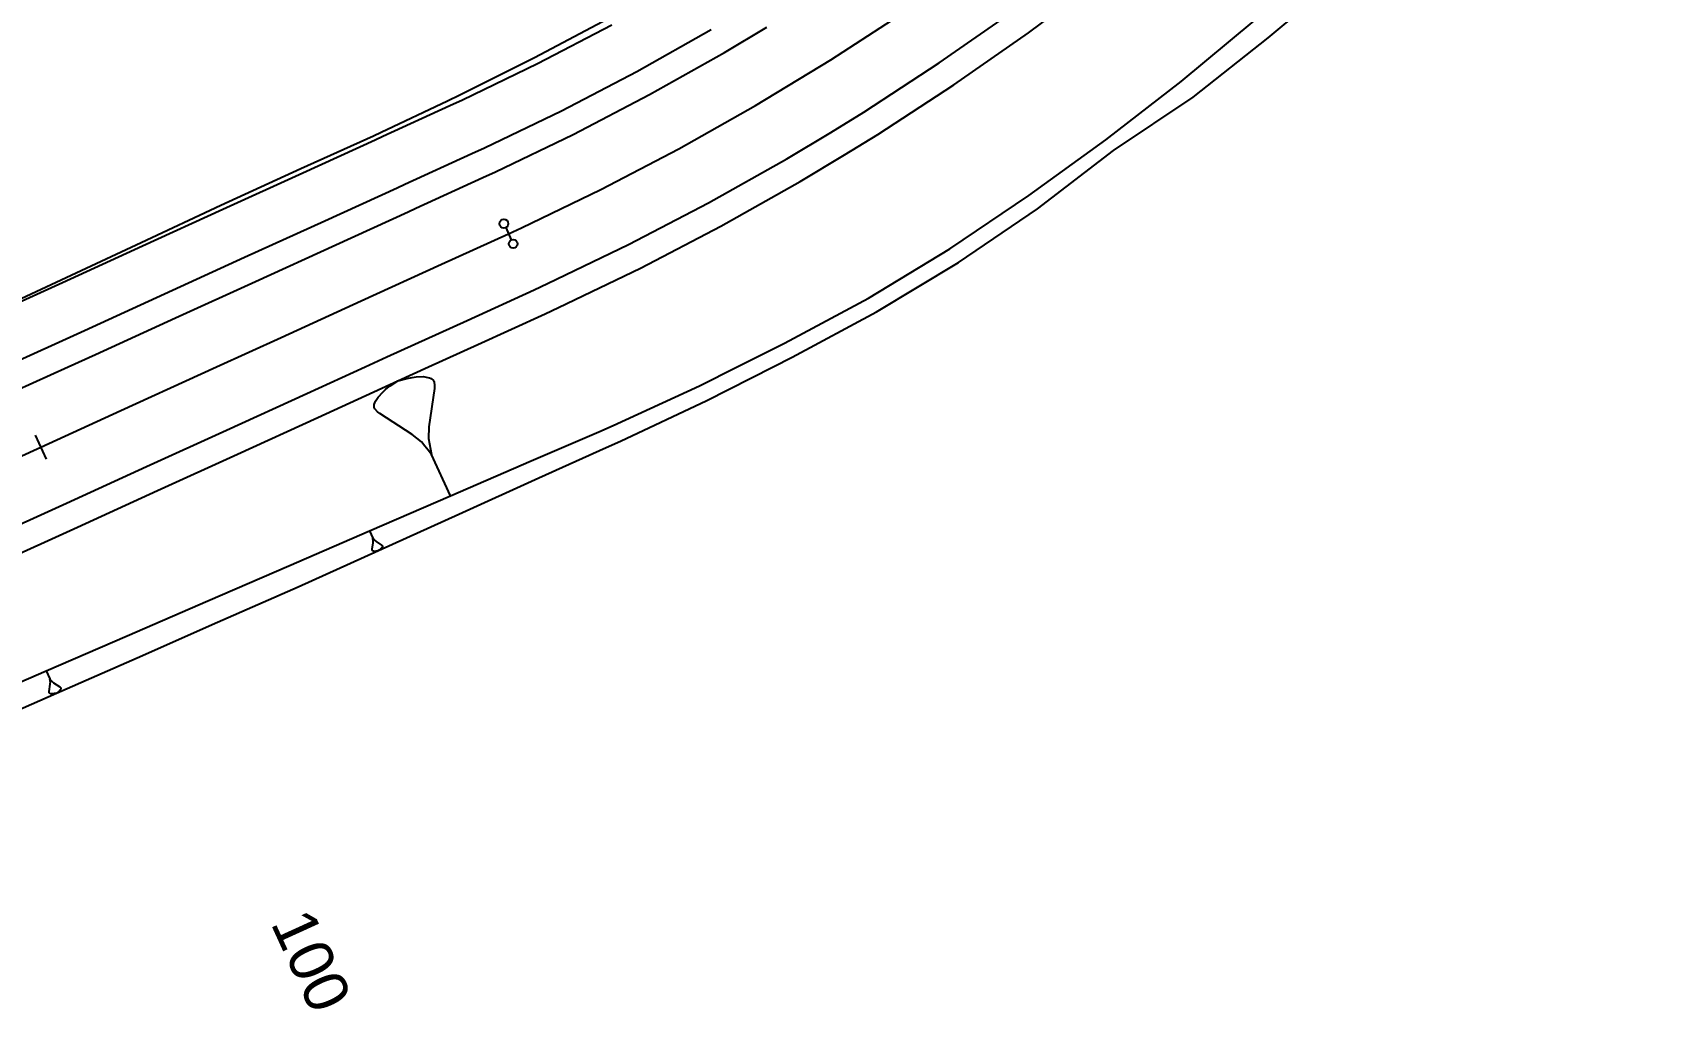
# Model space of a CAD drawing. Extents: x 385876 to 386141, y 802931 to 803234.
# Drawn here: x 386007.8 to 386100, y 803063.5 to 803119 of the extents above; entities that cross this region are included whole.
import ezdxf
from ezdxf.enums import TextEntityAlignment as Align

# ---------------------------------------------------------------- set-up
doc = ezdxf.new("R2010")
doc.units = 0
doc.layers.get('0').update_dxf_attribs({"linetype": 'CONTINUOUS'})
doc.styles.add('ARIAL', font='ARIAL.FON')

msp = doc.modelspace()

# ---------------------------------------------------------------- linework, layer by layer
at = {"color": 1}
msp.add_line((386034.6691, 803107.9104), (386034.9845, 803107.2192), dxfattribs=at)
at = {"color": 7}
for p, q in [((386027.8658, 803098.7296), (386028.1044, 803098.9199)), ((386028.1044, 803098.9199), (386028.5451, 803099.2023)), ((386028.5451, 803099.2023), (386029.0473, 803099.3501)), ((386029.0473, 803099.3501), (386029.3474, 803099.4057)), ((386029.3474, 803099.4057), (386029.5802, 803099.4305)), ((386029.5802, 803099.4305), (386029.9784, 803099.4495)), ((386029.9784, 803099.4495), (386030.2419, 803099.407)), ((386030.2419, 803099.407), (386030.34, 803099.3704)), ((386030.34, 803099.3704), (386030.4381, 803099.3338)), ((386030.4381, 803099.3338), (386030.5669, 803099.2298)), ((386030.5669, 803099.2298), (386030.5976, 803099.1625)), ((386030.5976, 803099.1625), (386030.6225, 803098.9297)), ((386030.6225, 803098.9297), (386030.6166, 803098.7643)), ((386027.2054, 803097.8586), (386027.242, 803097.9567)), ((386027.242, 803097.9567), (386027.2786, 803098.0548)), ((386027.2786, 803098.0548), (386027.4192, 803098.2817)), ((386027.4192, 803098.2817), (386027.6945, 803098.57)), ((386027.6945, 803098.57), (386027.8658, 803098.7296)), ((386030.6166, 803098.7643), (386030.3074, 803096.5888)), ((386027.1995, 803097.6932), (386027.2054, 803097.8586)), ((386027.2302, 803097.6258), (386027.1995, 803097.6932)), ((386027.3898, 803097.4545), (386027.2302, 803097.6258)), ((386027.5186, 803097.3506), (386027.3898, 803097.4545)), ((386029.3645, 803096.1586), (386027.5186, 803097.3506)), ((386029.8797, 803095.7427), (386029.3645, 803096.1586)), ((386030.3074, 803096.5888), (386030.2838, 803095.9271)), ((386030.07, 803095.5041), (386029.8797, 803095.7427)), ((386030.2603, 803095.2654), (386030.07, 803095.5041)), ((386030.4506, 803095.0268), (386030.2603, 803095.2654)), ((386030.2838, 803095.9271), (386030.3394, 803095.627)), ((386030.3394, 803095.627), (386030.395, 803095.3269)), ((386030.395, 803095.3269), (386030.4506, 803095.0268)), ((386031.5262, 803092.6696), (386030.4506, 803095.0268)), ((386026.9366, 803090.6834), (386027.1211, 803090.2791)), ((386027.0916, 803089.6098), (386027.0926, 803089.6381)), ((386027.0958, 803089.5699), (386027.0916, 803089.6098)), ((386027.0926, 803089.6381), (386027.1456, 803090.0112)), ((386027.1211, 803090.2791), (386027.1537, 803090.2382)), ((386027.1306, 803090.2277), (386027.1211, 803090.2791)), ((386027.1401, 803090.1762), (386027.1306, 803090.2277)), ((386027.1497, 803090.1247), (386027.1401, 803090.1762)), ((386027.1456, 803090.0112), (386027.1497, 803090.1247)), ((386027.1537, 803090.2382), (386027.1863, 803090.1973)), ((386027.1863, 803090.1973), (386027.219, 803090.1563)), ((386027.219, 803090.1563), (386027.3073, 803090.085)), ((386027.3073, 803090.085), (386027.6239, 803089.8806)), ((386027.5234, 803089.6115), (386027.4478, 803089.563)), ((386027.5644, 803089.6441), (386027.5234, 803089.6115)), ((386027.5937, 803089.6715), (386027.5644, 803089.6441)), ((386027.6409, 803089.7209), (386027.5937, 803089.6715)), ((386027.6239, 803089.8806), (386027.646, 803089.8628)), ((386027.6651, 803089.7598), (386027.6409, 803089.7209)), ((386027.646, 803089.8628), (386027.6734, 803089.8334)), ((386027.6713, 803089.7766), (386027.6651, 803089.7598)), ((386027.6776, 803089.7935), (386027.6713, 803089.7766)), ((386027.6734, 803089.8334), (386027.6786, 803089.8218)), ((386027.6786, 803089.8218), (386027.6776, 803089.7935)), ((386027.1011, 803089.5583), (386027.0958, 803089.5699)), ((386027.1232, 803089.5405), (386027.1011, 803089.5583)), ((386027.14, 803089.5342), (386027.1232, 803089.5405)), ((386027.1568, 803089.5279), (386027.14, 803089.5342)), ((386027.202, 803089.5206), (386027.1568, 803089.5279)), ((386027.2703, 803089.5239), (386027.202, 803089.5206)), ((386027.3102, 803089.5281), (386027.2703, 803089.5239)), ((386027.3617, 803089.5377), (386027.3102, 803089.5281)), ((386027.4478, 803089.563), (386027.3617, 803089.5377)), ((386008.578, 803082.7387), (386008.7869, 803082.2809)), ((386008.7869, 803082.2809), (386008.8239, 803082.2345)), ((386008.7977, 803082.2226), (386008.7869, 803082.2809)), ((386008.8239, 803082.2345), (386008.8608, 803082.1882)), ((386008.7535, 803081.523), (386008.7547, 803081.5551)), ((386008.7584, 803081.4777), (386008.7535, 803081.523)), ((386008.7547, 803081.5551), (386008.8147, 803081.9775)), ((386008.7643, 803081.4647), (386008.7584, 803081.4777)), ((386008.7894, 803081.4445), (386008.7643, 803081.4647)), ((386008.8084, 803081.4374), (386008.7894, 803081.4445)), ((386008.8085, 803082.1643), (386008.7977, 803082.2226)), ((386008.8274, 803081.4303), (386008.8084, 803081.4374)), ((386008.8193, 803082.106), (386008.8085, 803082.1643)), ((386008.8147, 803081.9775), (386008.8193, 803082.106)), ((386008.8786, 803081.422), (386008.8274, 803081.4303)), ((386008.8608, 803082.1882), (386008.8978, 803082.1419)), ((386008.9559, 803081.4257), (386008.8786, 803081.422)), ((386008.8978, 803082.1419), (386008.9978, 803082.0611)), ((386009.0012, 803081.4305), (386008.9559, 803081.4257)), ((386008.9978, 803082.0611), (386009.3563, 803081.8296)), ((386009.0594, 803081.4413), (386009.0012, 803081.4305)), ((386009.157, 803081.47), (386009.0594, 803081.4413)), ((386009.2425, 803081.5249), (386009.157, 803081.47)), ((386009.2889, 803081.5618), (386009.2425, 803081.5249)), ((386009.3222, 803081.5928), (386009.2889, 803081.5618)), ((386009.3756, 803081.6488), (386009.3222, 803081.5928)), ((386009.3563, 803081.8296), (386009.3813, 803081.8094)), ((386009.4029, 803081.6929), (386009.3756, 803081.6488)), ((386009.3813, 803081.8094), (386009.4123, 803081.7762)), ((386009.41, 803081.7119), (386009.4029, 803081.6929)), ((386009.4171, 803081.731), (386009.41, 803081.7119)), ((386009.4123, 803081.7762), (386009.4183, 803081.7631)), ((386009.4183, 803081.7631), (386009.4171, 803081.731))]:
    msp.add_line(p, q, dxfattribs=at)
at = {"color": 3}
msp.add_line((386007.963, 803096.1305), (386008.5857, 803094.7659), dxfattribs=at)
at = {"color": 2, "linetype": 'CONTINUOUS'}
for points in [[(386030.2932, 803100), (386033.0939, 803101.2781), (386036.9055, 803103.0174), (386037.6655, 803103.3666), (386042.3133, 803105.608), (386046.8869, 803107.9972), (386051.3816, 803110.5317), (386053.9091, 803112.042), (386055.7928, 803113.2089), (386060.1159, 803116.0262), (386064.3464, 803118.9805), (386068.4802, 803122.0689), (386072.5128, 803125.2881), (386076.4403, 803128.635), (386078.4586, 803130.4419), (386080.2584, 803132.106), (386083.9634, 803135.6975), (386087.5513, 803139.406), (386091.0186, 803143.2275), (386094.3617, 803147.1581), (386094.4433, 803147.2573), (386097.577, 803151.1939), (386100, 803154.4436)], [(386006.2052, 803100), (386010.7474, 803102.0727), (386015.2961, 803104.1484), (386019.8449, 803106.2242), (386024.3937, 803108.2999), (386028.5058, 803110.1763), (386028.9425, 803110.3756), (386032.7481, 803112.1122), (386033.4667, 803112.4424), (386037.8258, 803114.5445), (386042.1153, 803116.7853), (386046.3308, 803119.1624)], [(386000, 803086.1764), (386001.2525, 803086.748), (386005.8013, 803088.8237), (386010.3501, 803090.8994), (386014.8988, 803092.9751), (386019.4476, 803095.0509), (386023.9964, 803097.1266), (386028.5451, 803099.2023), (386030.2932, 803100)]]:
    msp.add_lwpolyline(points, dxfattribs=at)
at = {"color": 7, "linetype": 'CONTINUOUS'}
for points in [[(386047.8168, 803100), (386050.5012, 803101.3406), (386055.257, 803103.9094), (386059.8867, 803106.701), (386064.3635, 803109.731), (386068.7383, 803112.9012), (386073.007, 803116.2082), (386077.165, 803119.6483), (386081.2084, 803123.218), (386083.2838, 803125.1425), (386085.1344, 803126.912), (386088.948, 803130.7177), (386092.6481, 803134.6305), (386096.2322, 803138.6473), (386099.6976, 803142.7653), (386099.7769, 803142.8735), (386100, 803143.1873)], [(386047.8168, 803100), (386050.5012, 803101.3406), (386055.257, 803103.9094), (386059.8867, 803106.701), (386064.3635, 803109.731), (386068.7383, 803112.9012), (386073.007, 803116.2082), (386077.165, 803119.6483), (386081.2084, 803123.218), (386083.2838, 803125.1425), (386085.1344, 803126.912), (386088.948, 803130.7177), (386092.6481, 803134.6305), (386096.2322, 803138.6473), (386099.6976, 803142.7653), (386099.7769, 803142.8735), (386100, 803143.1873)], [(386049.8453, 803100), (386050.9314, 803100.5482), (386055.7134, 803103.1295), (386060.3765, 803105.9225), (386064.8665, 803108.9856), (386069.175, 803112.2967), (386073.6934, 803115.3194), (386077.9469, 803118.7005), (386082.1189, 803122.1836), (386084.2302, 803124.1032), (386086.0772, 803125.9077), (386089.8836, 803129.783), (386093.5438, 803133.7913), (386096.9936, 803137.9784), (386100, 803141.764)], [(386018.2492, 803100), (386021.9206, 803101.6754), (386026.4694, 803103.7511), (386031.0182, 803105.8268), (386034.8268, 803107.5648), (386035.5661, 803107.9045), (386040.0696, 803110.0763), (386044.5011, 803112.3913), (386048.8562, 803114.8471), (386053.1304, 803117.4412), (386057.3192, 803120.1709)], [(386026.68, 803100), (386027.9224, 803100.567), (386032.4712, 803102.6427), (386036.2798, 803104.3807), (386037.0357, 803104.728), (386041.6402, 803106.9485), (386046.1712, 803109.3154), (386050.624, 803111.8263), (386053.128, 803113.3226), (386054.994, 803114.4786), (386059.2769, 803117.2696), (386063.468, 803120.1964)], [(386000, 803100.5506), (386000.3717, 803100.7222), (386004.9034, 803102.8352), (386009.4376, 803104.9429), (386013.9625, 803107.0709), (386018.4902, 803109.1928), (386023.0406, 803111.265), (386027.1568, 803113.1325), (386027.5914, 803113.3363), (386031.3677, 803115.1197), (386032.0717, 803115.4575), (386036.3067, 803117.5697), (386040.4818, 803119.7938)], [(386000, 803100.466), (386000.4044, 803100.6505), (386004.9532, 803102.7262), (386009.5019, 803104.802), (386014.0507, 803106.8777), (386018.5995, 803108.9534), (386023.1483, 803111.0291), (386027.2603, 803112.9056), (386027.697, 803113.1049), (386031.4967, 803114.8387), (386032.207, 803115.1651), (386036.4795, 803117.2255), (386040.6838, 803119.4218)], [(386009.8184, 803100), (386011.3701, 803100.7081), (386015.9189, 803102.7838), (386020.4676, 803104.8595), (386025.0164, 803106.9352), (386029.1285, 803108.8117), (386029.5652, 803109.011), (386033.3738, 803110.7489), (386034.0965, 803111.081), (386038.4989, 803113.2041), (386042.8311, 803115.4671), (386047.0884, 803117.8678), (386049.4825, 803119.2984)], [(386000, 803079.0265), (386003.9884, 803080.7525), (386008.578, 803082.7387), (386013.1677, 803084.7248), (386017.7573, 803086.711), (386022.3469, 803088.6972), (386026.9366, 803090.6834), (386031.5262, 803092.6696), (386036.1159, 803094.6558), (386039.9586, 803096.3188), (386040.7633, 803096.6708), (386045.6682, 803098.927), (386047.8168, 803100)], [(386000, 803079.0265), (386003.9884, 803080.7525), (386008.578, 803082.7387), (386013.1677, 803084.7248), (386017.7573, 803086.711), (386022.3469, 803088.6972), (386026.9366, 803090.6834), (386031.5262, 803092.6696), (386036.1159, 803094.6558), (386039.9586, 803096.3188), (386040.7633, 803096.6708), (386045.6682, 803098.927), (386047.8168, 803100)], [(386000, 803077.3716), (386000.029, 803077.3851), (386004.578, 803079.4605), (386009.157, 803081.47), (386013.7392, 803083.4724), (386018.3118, 803085.496), (386022.891, 803087.505), (386027.4478, 803089.563), (386032.0001, 803091.631), (386036.5549, 803093.6936), (386040.3711, 803095.4149), (386041.1764, 803095.7779), (386046.083, 803098.1009), (386049.8453, 803100)], [(386000, 803087.8252), (386000.6298, 803088.1126), (386005.1786, 803090.1883), (386009.7273, 803092.264), (386014.2761, 803094.3398), (386018.8249, 803096.4155), (386023.3737, 803098.4912), (386026.68, 803100)], [(386000, 803091.6724), (386003.7255, 803093.3725), (386008.2743, 803095.4482), (386012.8231, 803097.5239), (386017.3719, 803099.5996), (386018.2492, 803100)], [(386000, 803095.5196), (386002.2725, 803096.5566), (386006.8213, 803098.6323), (386009.8184, 803100)]]:
    msp.add_lwpolyline(points, dxfattribs=at)
at = {"color": 1, "linetype": 'CONTINUOUS'}
for points in [[(386047.8168, 803100), (386050.5012, 803101.3406), (386055.257, 803103.9094), (386059.8867, 803106.701), (386064.3635, 803109.731), (386068.7383, 803112.9012), (386073.007, 803116.2082), (386077.165, 803119.6483), (386081.2084, 803123.218), (386083.2838, 803125.1425), (386085.1344, 803126.912), (386088.948, 803130.7177), (386092.6481, 803134.6305), (386096.2322, 803138.6473), (386099.6976, 803142.7653), (386099.7769, 803142.8735), (386100, 803143.1873)], [(386000, 803079.0265), (386003.9884, 803080.7525), (386008.578, 803082.7387), (386013.1677, 803084.7248), (386017.7573, 803086.711), (386022.3469, 803088.6972), (386026.9366, 803090.6834), (386031.5262, 803092.6696), (386036.1159, 803094.6558), (386039.9586, 803096.3188), (386040.7633, 803096.6708), (386045.6682, 803098.927), (386047.8168, 803100)]]:
    msp.add_lwpolyline(points, dxfattribs=at)
at = {"color": 3, "linetype": 'CONTINUOUS'}
for points in [[(386018.2492, 803100), (386021.9206, 803101.6754), (386026.4694, 803103.7511), (386031.0182, 803105.8268), (386034.8268, 803107.5648), (386035.5661, 803107.9045), (386040.0696, 803110.0763), (386044.5011, 803112.3913), (386048.8562, 803114.8471), (386053.1304, 803117.4412), (386057.3192, 803120.1709)], [(386000, 803091.6724), (386003.7255, 803093.3725), (386008.2743, 803095.4482), (386012.8231, 803097.5239), (386017.3719, 803099.5996), (386018.2492, 803100)]]:
    msp.add_lwpolyline(points, dxfattribs=at)
at = {"color": 1}
for centre, radius in [((386034.5662, 803108.1358), 0.2477), ((386035.0882, 803106.992), 0.2497)]:
    msp.add_circle(centre, radius, dxfattribs=at)

# ---------------------------------------------------------------- texts
at = {"color": 2, "style": 'ARIAL'}
msp.add_text('100', height=2.5, rotation=294.528, dxfattribs=at).set_placement((386023.5717, 803069.4529), align=Align.TOP_LEFT)

doc.saveas('drawing.dxf')
